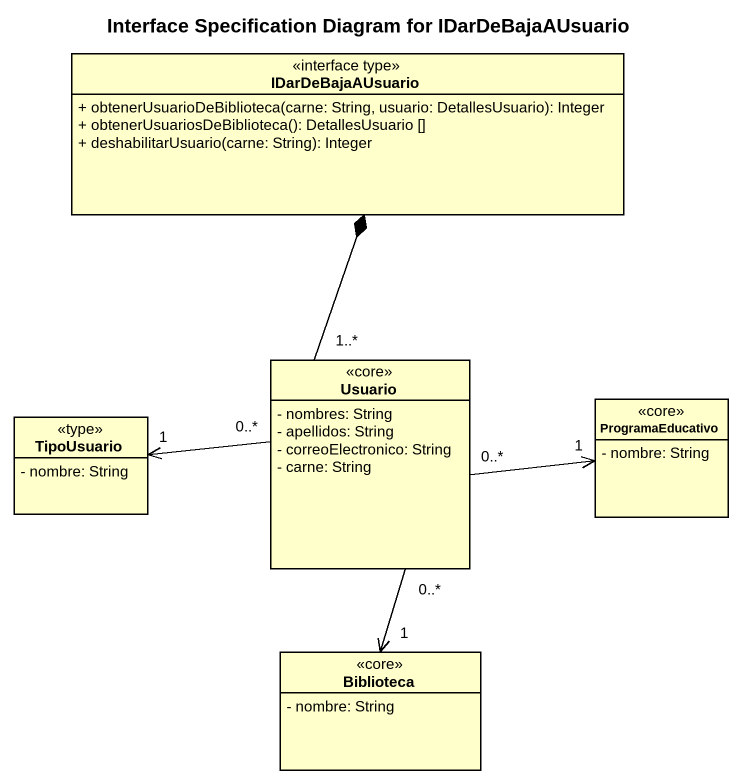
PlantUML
@startuml
title Interface Specification Diagram for IDarDeBajaAUsuario
hide circle
hide empty members
skinparam classAttributeIconSize 0
class IDarDeBajaAUsuario <<interface type>> {
  + obtenerUsuarioDeBiblioteca(carne: String, usuario: DetallesUsuario): Integer
  + obtenerUsuariosDeBiblioteca(): DetallesUsuario []
  + deshabilitarUsuario(carne: String): Integer
}
class Usuario <<core>> {
  - nombres: String
  - apellidos: String
  - correoElectronico: String
  - carne: String
}
class TipoUsuario <<type>> {
  - nombre: String
}
class ProgramaEducativo <<core>> {
  - nombre: String
}
class Biblioteca <<core>> {
  - nombre: String
}
Usuario "1..*" -up-* IDarDeBajaAUsuario
Usuario "0..*" -right-> "1" ProgramaEducativo
Usuario "0..*" --> "1" Biblioteca
TipoUsuario "1" <-right- "0..*" Usuario
@enduml
